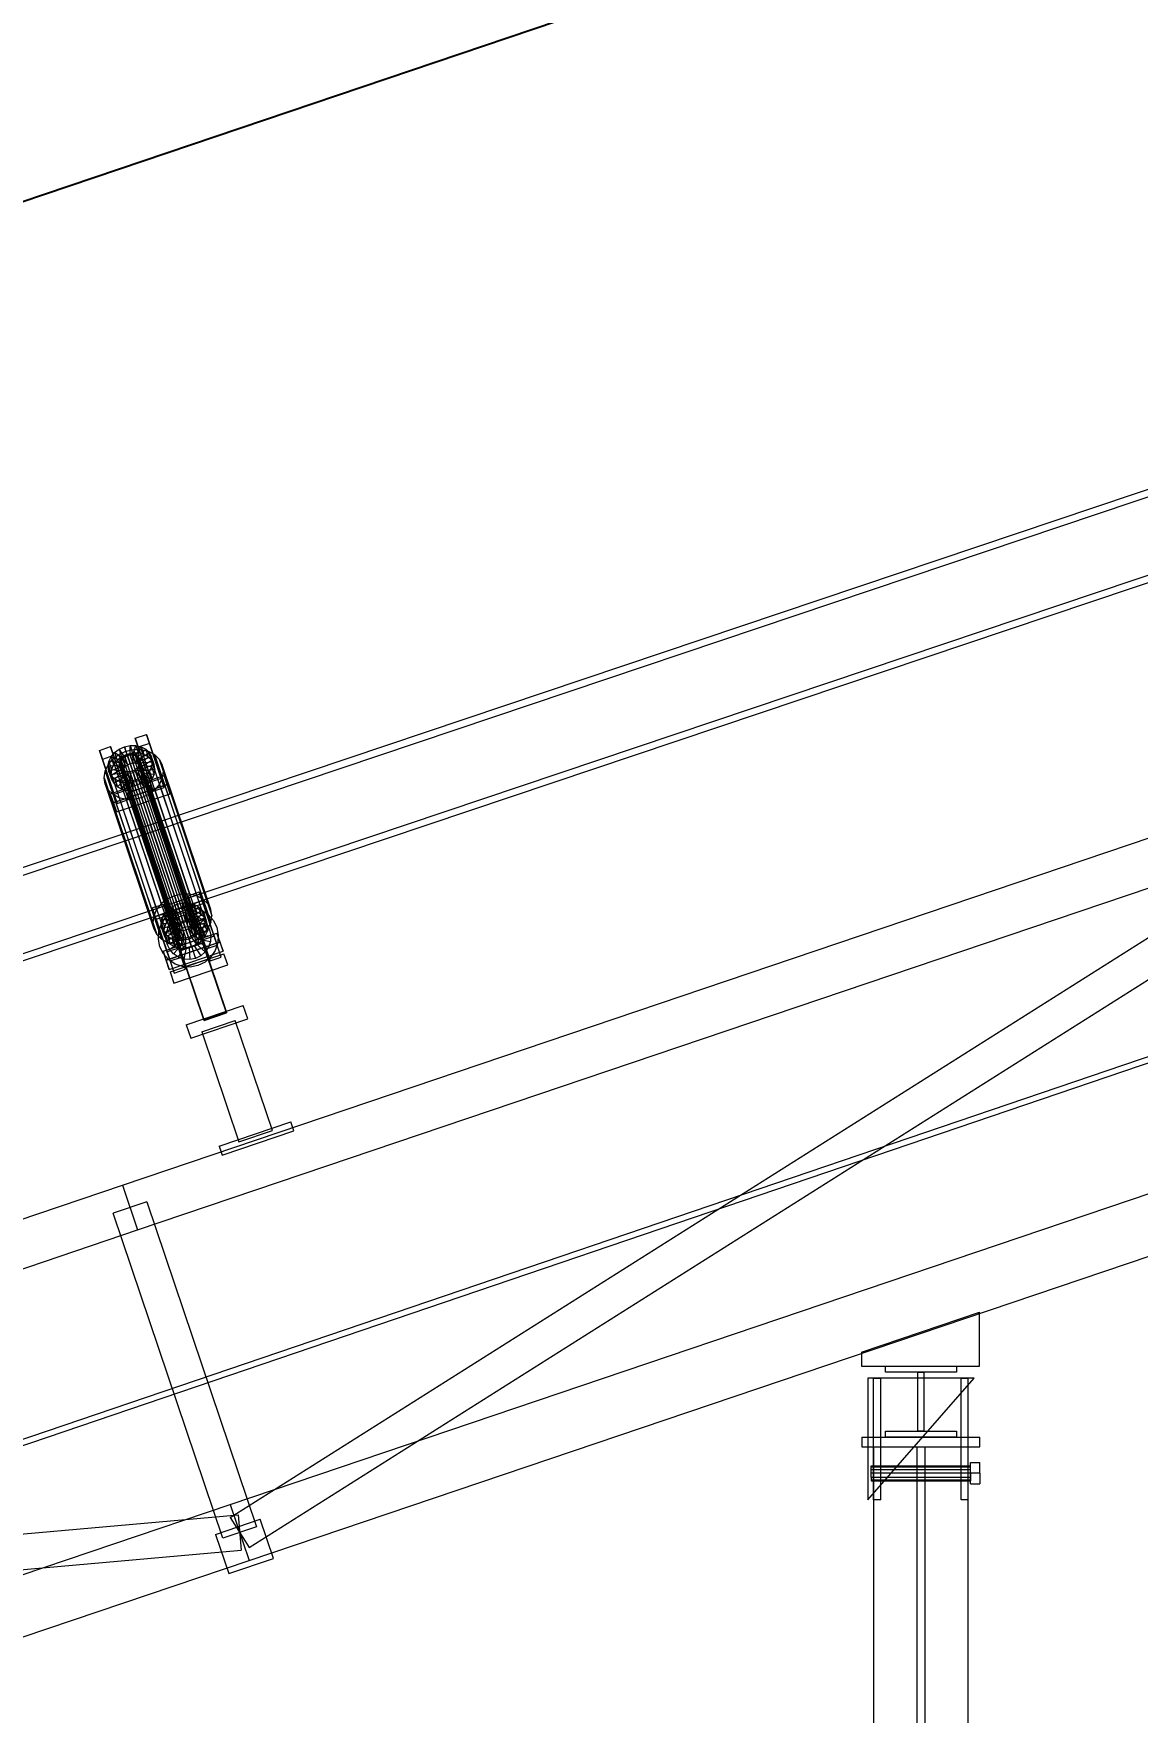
# Model space of a CAD drawing. Header units: millimetres. Extents: x -191664 to 191490, y -197311 to 10263.
# Drawn here: x 4532 to 5466, y 886 to 2306 of the extents above; entities that cross this region are included whole.
import ezdxf

# ---------------------------------------------------------------- set-up
doc = ezdxf.new("R2010")
doc.units = ezdxf.units.MM
doc.layers.add('COTAS_P', color=1, linetype='Continuous', lineweight=0)
doc.layers.add('lateral_C01', color=7, linetype='Continuous', lineweight=0)
doc.dimstyles.new('PLANTA_100', dxfattribs={"dimtxt": 250, "dimasz": 150, "dimexe": 150, "dimexo": 80, "dimgap": 100, "dimtad": 1, "dimtih": 1, "dimtoh": 1, "dimdec": 1, "dimdsep": 46, "dimcen": 0.09, "dimclrd": 1, "dimclre": 1, "dimclrt": 1, "dimadec": 0, "dimazin": 0, "dimtfac": 1, "dimtdec": 4, "dimtofl": 0, "dimtmove": 0, "dimatfit": 3, "dimfxl": 1, "dimtolj": 1, "dimtzin": 0, "dimarcsym": 0})

# ---------------------------------------------------------------- blocks, each defined once
blk = doc.blocks.new('*D6')
at = {"layer": 'COTAS_P', "color": 1, "lineweight": -2, "transparency": 16777216}
for p, q in [((10918.9, 3565.8), (10640.4, 4390)), ((1835.3, 1255.9), (10546.3, 4199.9)), ((1923.7, 525.8), (1645.2, 1350))]:
    blk.add_line(p, q, dxfattribs=at)
at = {"layer": 'COTAS_P', "color": 1, "transparency": 16777216}
for points in [[(10538.3, 4223.6), (10554.3, 4176.2), (10688.4, 4247.9)], [(1827.3, 1279.6), (1843.3, 1232.2), (1693.2, 1207.9)]]:
    blk.add_solid(points, dxfattribs=at)
at = {"layer": 'Defpoints', "color": 0, "transparency": 16777216}
for p in [(10688.4, 4247.9), (10944.5, 3490.1), (1949.4, 450)]:
    blk.add_point(p, dxfattribs=at)

msp = doc.modelspace()

# ---------------------------------------------------------------- linework, layer by layer
at = {"layer": 'lateral_C01', "color": 251, "true_color": 0x586d65}
for p, q in [((2012.49, 264.24), (11002.45, 3319.63)), ((2014.1, 259.5), (11004.06, 3314.9))]:
    msp.add_line(p, q, dxfattribs=at)
at = {"layer": 'lateral_C01', "color": 139, "true_color": 0x345e4e}
for p, q in [((5559.53, 1949.18), (4630.58, 1636.99)), ((4632.5, 1631.3), (5561.44, 1943.49)), ((4652.51, 1571.75), (5581.46, 1883.94)), ((5583.37, 1878.25), (4654.42, 1566.06)), ((4630.58, 1636.99), (3701.64, 1324.81)), ((4652.51, 1571.75), (4630.58, 1636.99)), ((4630.58, 1636.99), (4632.5, 1631.3)), ((3703.55, 1319.12), (4632.5, 1631.3)), ((4632.5, 1631.3), (4654.42, 1566.06)), ((3723.56, 1259.56), (4652.51, 1571.75)), ((4654.42, 1566.06), (3725.48, 1253.87))]:
    msp.add_line(p, q, dxfattribs=at)
at = {"layer": 'lateral_C01', "color": 139, "true_color": 0x354b57}
for p, q in [((4606.77, 1332.28), (5743.6, 1716.49)), ((4617.55, 1710.15), (4627.03, 1713.35)), ((4620.11, 1702.54), (4617.55, 1710.15)), ((4617.55, 1710.15), (4630.17, 1672.91)), ((4629.58, 1705.74), (4620.11, 1702.54)), ((4627.03, 1713.35), (4629.58, 1705.74)), ((4639.65, 1676.12), (4627.03, 1713.35)), ((4629.58, 1705.74), (4642.2, 1668.5)), ((4698.01, 1051.28), (5741.99, 1710.22)), ((4587.24, 1699.91), (4596.71, 1703.11)), ((4589.79, 1692.3), (4587.24, 1699.91)), ((4587.24, 1699.91), (4599.86, 1662.67)), ((4599.27, 1695.5), (4589.79, 1692.3)), ((4602.42, 1655.06), (4589.79, 1692.3)), ((4596.71, 1703.11), (4599.27, 1695.5)), ((4609.33, 1665.87), (4596.71, 1703.11)), ((4599.27, 1695.5), (4611.89, 1658.26)), ((4632.73, 1665.3), (4620.11, 1702.54)), ((4596.49, 1663.26), (4641.96, 1678.63)), ((4619.57, 1294.38), (5756.4, 1678.59)), ((4639.65, 1676.12), (4630.17, 1672.91)), ((4642.2, 1668.5), (4639.65, 1676.12)), ((4641.96, 1678.63), (4644.52, 1671.02)), ((4644.59, 1670.87), (4641.96, 1678.63)), ((4714.03, 1025.91), (5758.01, 1684.86)), ((4599.05, 1655.65), (4596.49, 1663.26)), ((4596.49, 1663.26), (4599.12, 1655.5)), ((4644.52, 1671.02), (4599.05, 1655.65)), ((4644.59, 1670.87), (4599.12, 1655.5)), ((4609.33, 1665.87), (4599.86, 1662.67)), ((4599.86, 1662.67), (4602.42, 1655.06)), ((4601.68, 1647.89), (4647.15, 1663.26)), ((4611.89, 1658.26), (4609.33, 1665.87)), ((4610.99, 1664.06), (4629.94, 1670.46)), ((4611.07, 1663.81), (4610.99, 1664.06)), ((4675.87, 1472.11), (4610.99, 1664.06)), ((4630.02, 1670.22), (4611.07, 1663.81)), ((4675.95, 1471.87), (4611.07, 1663.81)), ((4629.94, 1670.46), (4630.02, 1670.22)), ((4694.81, 1478.51), (4629.94, 1670.46)), ((4630.02, 1670.22), (4694.89, 1478.27)), ((4630.17, 1672.91), (4632.73, 1665.3)), ((4632.73, 1665.3), (4642.2, 1668.5)), ((4644.52, 1671.02), (4647.15, 1663.26)), ((4647.15, 1663.26), (4644.59, 1670.87)), ((4601.68, 1647.89), (4599.05, 1655.65)), ((4599.12, 1655.5), (4601.68, 1647.89)), ((4602.42, 1655.06), (4611.89, 1658.26)), ((4662.32, 1576.95), (4671.79, 1580.15)), ((4664.88, 1569.34), (4662.32, 1576.95)), ((4662.32, 1576.95), (4674.94, 1539.71)), ((4671.79, 1580.15), (4674.35, 1572.54)), ((4684.41, 1542.91), (4671.79, 1580.15)), ((4632, 1566.7), (4641.48, 1569.9)), ((4634.56, 1559.09), (4632, 1566.7)), ((4632, 1566.7), (4644.62, 1529.46)), ((4644.03, 1562.29), (4634.56, 1559.09)), ((4641.48, 1569.9), (4644.03, 1562.29)), ((4654.1, 1532.66), (4641.48, 1569.9)), ((4644.03, 1562.29), (4656.65, 1525.05)), ((4674.35, 1572.54), (4664.88, 1569.34)), ((4677.5, 1532.1), (4664.88, 1569.34)), ((4665.61, 1567.31), (4675.09, 1570.51)), ((4665.61, 1567.31), (4680.98, 1521.84)), ((4674.35, 1572.54), (4686.97, 1535.3)), ((4690.45, 1525.04), (4675.09, 1570.51)), ((4647.18, 1521.85), (4634.56, 1559.09)), ((4635.3, 1557.06), (4644.77, 1560.27)), ((4635.3, 1557.06), (4650.66, 1511.59)), ((4660.14, 1514.79), (4644.77, 1560.27)), ((4641.25, 1530.05), (4686.73, 1545.42)), ((4689.29, 1537.81), (4643.81, 1522.44)), ((4689.36, 1537.66), (4643.88, 1522.3)), ((4655.66, 1531.12), (4674.61, 1537.53)), ((4674.88, 1536.74), (4655.93, 1530.34)), ((4674.61, 1537.53), (4674.88, 1536.74)), ((4694.49, 1478.71), (4674.61, 1537.53)), ((4674.88, 1536.74), (4694.76, 1477.92)), ((4684.41, 1542.91), (4674.94, 1539.71)), ((4674.94, 1539.71), (4677.5, 1532.1)), ((4677.5, 1532.1), (4686.97, 1535.3)), ((4686.97, 1535.3), (4684.41, 1542.91)), ((4686.73, 1545.42), (4689.29, 1537.81)), ((4689.36, 1537.66), (4686.73, 1545.42)), ((4689.29, 1537.81), (4691.92, 1530.05)), ((4691.92, 1530.05), (4689.36, 1537.66)), ((4643.81, 1522.44), (4641.25, 1530.05)), ((4641.25, 1530.05), (4643.88, 1522.3)), ((4646.44, 1514.68), (4643.81, 1522.44)), ((4643.88, 1522.3), (4646.44, 1514.68)), ((4654.1, 1532.66), (4644.62, 1529.46)), ((4644.62, 1529.46), (4647.18, 1521.85)), ((4646.44, 1514.68), (4691.92, 1530.05)), ((4647.18, 1512.53), (4692.66, 1527.89)), ((4647.18, 1521.85), (4656.65, 1525.05)), ((4656.65, 1525.05), (4654.1, 1532.66)), ((4655.93, 1530.34), (4655.66, 1531.12)), ((4675.55, 1472.3), (4655.66, 1531.12)), ((4675.81, 1471.52), (4655.93, 1530.34)), ((4679.39, 1523.41), (4660.45, 1517.01)), ((4679.39, 1523.41), (4694.63, 1478.32)), ((4680.98, 1521.84), (4690.45, 1525.04)), ((4695.86, 1518.42), (4692.66, 1527.89)), ((4647.18, 1512.53), (4650.38, 1503.05)), ((4650.38, 1503.05), (4695.86, 1518.42)), ((4650.66, 1511.59), (4660.14, 1514.79)), ((4675.69, 1471.91), (4660.45, 1517.01)), ((4660.78, 1467.93), (4708.9, 1484.19)), ((4694.49, 1478.71), (4675.55, 1472.3)), ((4694.63, 1478.32), (4675.69, 1471.91)), ((4675.81, 1471.52), (4694.76, 1477.92)), ((4694.81, 1478.51), (4675.87, 1472.11)), ((4675.95, 1471.87), (4694.89, 1478.27)), ((4694.76, 1477.92), (4694.49, 1478.71)), ((4694.89, 1478.27), (4694.81, 1478.51)), ((4712.74, 1472.83), (4708.9, 1484.19)), ((4660.78, 1467.93), (4664.62, 1456.56)), ((4664.62, 1456.56), (4712.74, 1472.83)), ((4673.83, 1461.79), (4702.25, 1471.39)), ((4675.55, 1472.3), (4675.81, 1471.52)), ((4675.87, 1472.11), (4675.95, 1471.87)), ((4733.7, 1378.34), (4702.25, 1471.39)), ((4673.83, 1461.79), (4705.28, 1368.74)), ((4698.01, 1062.28), (5834.85, 1446.49)), ((4714.02, 1014.91), (5850.85, 1399.12)), ((4688.53, 1365.19), (4749.16, 1385.68)), ((4691.09, 1357.61), (4751.72, 1378.1)), ((4705.28, 1368.74), (4733.7, 1378.34)), ((4751.72, 1378.1), (4749.16, 1385.68)), ((4688.53, 1365.19), (4691.09, 1357.61)), ((3469.93, 948.07), (4606.77, 1332.28)), ((4606.77, 1332.28), (4619.57, 1294.38)), ((4627.38, 1318.13), (4598.96, 1308.53)), ((4691.81, 1033.79), (4598.96, 1308.53)), ((4627.38, 1318.13), (4720.23, 1043.4)), ((3482.74, 910.17), (4619.57, 1294.38)), ((5252.44, 1174.07), (5252.44, 1179.07)), ((5252.44, 1179.07), (5312.44, 1179.07)), ((5312.44, 1179.07), (5312.44, 1174.07)), ((5312.44, 1174.07), (5252.44, 1174.07)), ((5279.94, 1124.07), (5279.94, 1174.07)), ((5279.94, 1174.07), (5284.94, 1174.07)), ((5284.94, 1174.07), (5284.94, 1124.07)), ((5252.44, 1119.07), (5252.44, 1124.07)), ((5252.44, 1124.07), (5312.44, 1124.07)), ((5284.94, 1124.07), (5279.94, 1124.07)), ((5312.44, 1124.07), (5312.44, 1119.07)), ((5242.44, 1111.07), (5322.44, 1111.07)), ((5242.44, 1111.07), (5242.44, 25)), ((5312.44, 1119.07), (5252.44, 1119.07)), ((5278.94, 1111.07), (5285.94, 1111.07)), ((5278.94, 1111.07), (5278.94, 25)), ((5285.94, 25), (5285.94, 1111.07)), ((5322.44, 25), (5322.44, 1111.07)), ((3475.01, 944.06), (4704.69, 1053.54)), ((3561.18, 678.07), (4698.01, 1062.28)), ((4698.01, 1062.28), (4714.02, 1014.91)), ((4698.01, 1051.28), (4714.03, 1025.91)), ((4704.69, 1053.54), (4707.35, 1023.66)), ((4685.47, 1036.93), (4723.37, 1049.74)), ((4685.47, 1036.93), (4696.68, 1003.77)), ((4720.23, 1043.4), (4691.81, 1033.79)), ((4734.57, 1016.58), (4723.37, 1049.74)), ((3477.67, 914.18), (4707.35, 1023.66)), ((3577.19, 630.7), (4714.02, 1014.91)), ((4696.68, 1003.77), (4734.57, 1016.58))]:
    msp.add_line(p, q, dxfattribs=at)
at = {"layer": 'lateral_C01', "color": 155, "true_color": 0x617580}
for p, q in [((4608.37, 1702.98), (4613.19, 1704.06)), ((4613.28, 1695.73), (4613.19, 1704.06)), ((4613.19, 1704.06), (4618.03, 1704.05)), ((4613.19, 1704.06), (4615.39, 1697.53)), ((4615.58, 1695.73), (4618.03, 1704.05)), ((4618.03, 1704.05), (4622.56, 1702.97)), ((4618.03, 1704.05), (4620.23, 1697.53)), ((4594.68, 1686.18), (4595.28, 1690.35)), ((4595.28, 1690.35), (4597.1, 1694.36)), ((4604.79, 1689.24), (4595.28, 1690.35)), ((4595.28, 1690.35), (4597.47, 1683.82)), ((4597.1, 1694.36), (4600.04, 1697.97)), ((4605.66, 1691.14), (4597.1, 1694.36)), ((4597.1, 1694.36), (4599.29, 1687.84)), ((4602.23, 1691.44), (4599.29, 1687.84)), ((4600.04, 1697.97), (4603.88, 1700.91)), ((4607.05, 1692.85), (4600.04, 1697.97)), ((4600.04, 1697.97), (4602.23, 1691.44)), ((4606.07, 1694.38), (4602.23, 1691.44)), ((4602.23, 1691.44), (4609.24, 1686.33)), ((4603.88, 1700.91), (4608.37, 1702.98)), ((4608.87, 1694.24), (4603.88, 1700.91)), ((4603.88, 1700.91), (4606.07, 1694.38)), ((4605.66, 1691.14), (4604.79, 1689.24)), ((4607.05, 1692.85), (4605.66, 1691.14)), ((4607.85, 1684.62), (4605.66, 1691.14)), ((4610.56, 1696.46), (4606.07, 1694.38)), ((4606.07, 1694.38), (4611.06, 1687.72)), ((4608.87, 1694.24), (4607.05, 1692.85)), ((4609.24, 1686.33), (4607.05, 1692.85)), ((4610.99, 1695.23), (4608.37, 1702.98)), ((4608.37, 1702.98), (4610.56, 1696.46)), ((4610.99, 1695.23), (4608.87, 1694.24)), ((4611.06, 1687.72), (4608.87, 1694.24)), ((4615.39, 1697.53), (4610.56, 1696.46)), ((4610.56, 1696.46), (4613.19, 1688.7)), ((4613.28, 1695.73), (4610.99, 1695.23)), ((4613.19, 1688.7), (4610.99, 1695.23)), ((4615.58, 1695.73), (4613.28, 1695.73)), ((4615.47, 1689.21), (4613.28, 1695.73)), ((4620.23, 1697.53), (4615.39, 1697.53)), ((4615.39, 1697.53), (4615.47, 1689.21)), ((4617.72, 1695.22), (4615.58, 1695.73)), ((4617.77, 1689.21), (4615.58, 1695.73)), ((4617.72, 1695.22), (4622.56, 1702.97)), ((4619.56, 1694.23), (4617.72, 1695.22)), ((4619.91, 1688.69), (4617.72, 1695.22)), ((4620.23, 1697.53), (4617.77, 1689.21)), ((4619.56, 1694.23), (4626.45, 1700.88)), ((4620.98, 1692.83), (4619.56, 1694.23)), ((4621.75, 1687.71), (4619.56, 1694.23)), ((4624.75, 1696.44), (4619.91, 1688.69)), ((4624.75, 1696.44), (4620.23, 1697.53)), ((4620.98, 1692.83), (4629.45, 1697.93)), ((4621.89, 1691.12), (4620.98, 1692.83)), ((4623.18, 1686.31), (4620.98, 1692.83)), ((4628.64, 1694.36), (4621.75, 1687.71)), ((4631.36, 1694.33), (4621.89, 1691.12)), ((4621.89, 1691.12), (4624.08, 1684.6)), ((4622.21, 1689.22), (4621.89, 1691.12)), ((4622.21, 1689.22), (4632.04, 1690.3)), ((4622.56, 1702.97), (4626.45, 1700.88)), ((4622.56, 1702.97), (4624.75, 1696.44)), ((4631.65, 1691.41), (4623.18, 1686.31)), ((4628.64, 1694.36), (4624.75, 1696.44)), ((4626.45, 1700.88), (4629.45, 1697.93)), ((4626.45, 1700.88), (4628.64, 1694.36)), ((4631.65, 1691.41), (4628.64, 1694.36)), ((4629.45, 1697.93), (4631.36, 1694.33)), ((4629.45, 1697.93), (4631.65, 1691.41)), ((4633.55, 1687.8), (4631.36, 1694.33)), ((4631.36, 1694.33), (4632.04, 1690.3)), ((4632.04, 1690.3), (4631.45, 1686.14)), ((4633.55, 1687.8), (4631.65, 1691.41)), ((4632.04, 1690.3), (4634.23, 1683.78)), ((4604.51, 1687.27), (4594.68, 1686.18)), ((4594.68, 1686.18), (4596.87, 1679.66)), ((4595.36, 1682.16), (4594.68, 1686.18)), ((4604.84, 1685.36), (4595.36, 1682.16)), ((4595.36, 1682.16), (4597.55, 1675.64)), ((4597.27, 1678.55), (4595.36, 1682.16)), ((4597.47, 1683.82), (4596.87, 1679.66)), ((4596.87, 1679.66), (4606.71, 1680.74)), ((4596.87, 1679.66), (4597.55, 1675.64)), ((4605.74, 1683.65), (4597.27, 1678.55)), ((4597.27, 1678.55), (4599.46, 1672.03)), ((4600.27, 1675.6), (4597.27, 1678.55)), ((4599.29, 1687.84), (4597.47, 1683.82)), ((4597.47, 1683.82), (4606.99, 1682.71)), ((4597.55, 1675.64), (4607.03, 1678.84)), ((4597.55, 1675.64), (4599.46, 1672.03)), ((4599.29, 1687.84), (4607.85, 1684.62)), ((4599.46, 1672.03), (4607.93, 1677.13)), ((4607.16, 1682.26), (4600.27, 1675.6)), ((4600.27, 1675.6), (4602.46, 1669.08)), ((4604.17, 1673.52), (4600.27, 1675.6)), ((4602.46, 1669.08), (4609.35, 1675.73)), ((4609.01, 1681.27), (4604.17, 1673.52)), ((4604.79, 1689.24), (4604.51, 1687.27)), ((4606.71, 1680.74), (4604.51, 1687.27)), ((4604.51, 1687.27), (4604.84, 1685.36)), ((4606.99, 1682.71), (4604.79, 1689.24)), ((4607.03, 1678.84), (4604.84, 1685.36)), ((4604.84, 1685.36), (4605.74, 1683.65)), ((4607.93, 1677.13), (4605.74, 1683.65)), ((4605.74, 1683.65), (4607.16, 1682.26)), ((4606.71, 1680.74), (4606.99, 1682.71)), ((4607.03, 1678.84), (4606.71, 1680.74)), ((4606.99, 1682.71), (4607.85, 1684.62)), ((4607.93, 1677.13), (4607.03, 1678.84)), ((4609.35, 1675.73), (4607.16, 1682.26)), ((4607.16, 1682.26), (4609.01, 1681.27)), ((4607.85, 1684.62), (4609.24, 1686.33)), ((4609.35, 1675.73), (4607.93, 1677.13)), ((4611.15, 1680.76), (4608.69, 1672.44)), ((4611.2, 1674.74), (4609.01, 1681.27)), ((4609.01, 1681.27), (4611.15, 1680.76)), ((4609.24, 1686.33), (4611.06, 1687.72)), ((4611.2, 1674.74), (4609.35, 1675.73)), ((4611.06, 1687.72), (4613.19, 1688.7)), ((4613.34, 1674.23), (4611.15, 1680.76)), ((4611.15, 1680.76), (4613.44, 1680.75)), ((4613.19, 1688.7), (4615.47, 1689.21)), ((4613.44, 1680.75), (4615.73, 1681.26)), ((4613.44, 1680.75), (4613.53, 1672.43)), ((4615.63, 1674.23), (4613.44, 1680.75)), ((4615.47, 1689.21), (4617.77, 1689.21)), ((4615.73, 1681.26), (4617.85, 1682.24)), ((4615.73, 1681.26), (4618.36, 1673.5)), ((4617.92, 1674.74), (4615.73, 1681.26)), ((4617.77, 1689.21), (4619.91, 1688.69)), ((4617.85, 1682.24), (4619.67, 1683.64)), ((4617.85, 1682.24), (4622.85, 1675.58)), ((4620.05, 1675.72), (4617.85, 1682.24)), ((4620.05, 1675.72), (4617.92, 1674.74)), ((4622.85, 1675.58), (4618.36, 1673.5)), ((4619.67, 1683.64), (4621.06, 1685.34)), ((4619.67, 1683.64), (4626.69, 1678.52)), ((4621.87, 1677.11), (4619.67, 1683.64)), ((4619.91, 1688.69), (4621.75, 1687.71)), ((4621.87, 1677.11), (4620.05, 1675.72)), ((4625.04, 1669.06), (4620.05, 1675.72)), ((4621.06, 1685.34), (4621.93, 1687.25)), ((4621.06, 1685.34), (4629.62, 1682.12)), ((4623.26, 1678.82), (4621.06, 1685.34)), ((4621.75, 1687.71), (4623.18, 1686.31)), ((4623.26, 1678.82), (4621.87, 1677.11)), ((4628.88, 1672), (4621.87, 1677.11)), ((4621.93, 1687.25), (4622.21, 1689.22)), ((4621.93, 1687.25), (4631.45, 1686.14)), ((4624.12, 1680.72), (4621.93, 1687.25)), ((4624.4, 1682.7), (4622.21, 1689.22)), ((4626.69, 1678.52), (4622.85, 1675.58)), ((4622.85, 1675.58), (4625.04, 1669.06)), ((4623.18, 1686.31), (4624.08, 1684.6)), ((4624.12, 1680.72), (4623.26, 1678.82)), ((4631.81, 1675.6), (4623.26, 1678.82)), ((4624.08, 1684.6), (4633.55, 1687.8)), ((4624.08, 1684.6), (4624.4, 1682.7)), ((4624.4, 1682.7), (4624.12, 1680.72)), ((4633.64, 1679.62), (4624.12, 1680.72)), ((4634.23, 1683.78), (4624.4, 1682.7)), ((4629.62, 1682.12), (4626.69, 1678.52)), ((4626.69, 1678.52), (4628.88, 1672)), ((4628.88, 1672), (4631.81, 1675.6)), ((4631.45, 1686.14), (4629.62, 1682.12)), ((4629.62, 1682.12), (4631.81, 1675.6)), ((4631.45, 1686.14), (4633.64, 1679.62)), ((4631.81, 1675.6), (4633.64, 1679.62)), ((4634.23, 1683.78), (4633.55, 1687.8)), ((4633.64, 1679.62), (4634.23, 1683.78)), ((4599.46, 1672.03), (4602.46, 1669.08)), ((4602.46, 1669.08), (4606.36, 1666.99)), ((4604.17, 1673.52), (4606.36, 1666.99)), ((4608.69, 1672.44), (4604.17, 1673.52)), ((4606.36, 1666.99), (4611.2, 1674.74)), ((4606.36, 1666.99), (4610.88, 1665.91)), ((4608.69, 1672.44), (4610.88, 1665.91)), ((4613.53, 1672.43), (4608.69, 1672.44)), ((4610.88, 1665.91), (4613.34, 1674.23)), ((4610.88, 1665.91), (4615.72, 1665.91)), ((4613.34, 1674.23), (4611.2, 1674.74)), ((4615.63, 1674.23), (4613.34, 1674.23)), ((4618.36, 1673.5), (4613.53, 1672.43)), ((4613.53, 1672.43), (4615.72, 1665.91)), ((4617.92, 1674.74), (4615.63, 1674.23)), ((4615.72, 1665.91), (4615.63, 1674.23)), ((4615.72, 1665.91), (4620.55, 1666.98)), ((4620.55, 1666.98), (4617.92, 1674.74)), ((4618.36, 1673.5), (4620.55, 1666.98)), ((4620.55, 1666.98), (4625.04, 1669.06)), ((4625.04, 1669.06), (4628.88, 1672)), ((4641.87, 1561.16), (4644.8, 1564.76)), ((4644.8, 1564.76), (4648.64, 1567.7)), ((4651.81, 1559.64), (4644.8, 1564.76)), ((4644.8, 1564.76), (4646.99, 1558.24)), ((4648.64, 1567.7), (4653.13, 1569.78)), ((4653.63, 1561.04), (4648.64, 1567.7)), ((4648.64, 1567.7), (4650.84, 1561.18)), ((4655.32, 1563.25), (4650.84, 1561.18)), ((4653.13, 1569.78), (4657.96, 1570.85)), ((4655.76, 1562.02), (4653.13, 1569.78)), ((4653.13, 1569.78), (4655.32, 1563.25)), ((4655.76, 1562.02), (4653.63, 1561.04)), ((4660.15, 1564.33), (4655.32, 1563.25)), ((4655.32, 1563.25), (4657.95, 1555.5)), ((4658.05, 1562.53), (4655.76, 1562.02)), ((4657.95, 1555.5), (4655.76, 1562.02)), ((4658.05, 1562.53), (4657.96, 1570.85)), ((4657.96, 1570.85), (4662.8, 1570.85)), ((4657.96, 1570.85), (4660.15, 1564.33)), ((4660.34, 1562.53), (4658.05, 1562.53)), ((4660.24, 1556), (4658.05, 1562.53)), ((4664.99, 1564.32), (4660.15, 1564.33)), ((4660.15, 1564.33), (4660.24, 1556)), ((4660.34, 1562.53), (4662.8, 1570.85)), ((4662.48, 1562.01), (4660.34, 1562.53)), ((4662.53, 1556), (4660.34, 1562.53)), ((4662.48, 1562.01), (4667.32, 1569.76)), ((4664.33, 1561.02), (4662.48, 1562.01)), ((4664.68, 1555.49), (4662.48, 1562.01)), ((4664.99, 1564.32), (4662.53, 1556)), ((4662.8, 1570.85), (4667.32, 1569.76)), ((4662.8, 1570.85), (4664.99, 1564.32)), ((4664.33, 1561.02), (4671.22, 1567.68)), ((4669.51, 1563.24), (4664.68, 1555.49)), ((4669.51, 1563.24), (4664.99, 1564.32)), ((4665.75, 1559.63), (4674.22, 1564.73)), ((4667.32, 1569.76), (4671.22, 1567.68)), ((4667.32, 1569.76), (4669.51, 1563.24)), ((4673.41, 1561.15), (4669.51, 1563.24)), ((4671.22, 1567.68), (4674.22, 1564.73)), ((4671.22, 1567.68), (4673.41, 1561.15)), ((4674.22, 1564.73), (4676.13, 1561.12)), ((4674.22, 1564.73), (4676.41, 1558.2)), ((4639.45, 1552.98), (4640.04, 1557.14)), ((4649.28, 1554.06), (4639.45, 1552.98)), ((4639.45, 1552.98), (4641.64, 1546.45)), ((4640.13, 1548.95), (4639.45, 1552.98)), ((4640.04, 1557.14), (4641.87, 1561.16)), ((4649.56, 1556.03), (4640.04, 1557.14)), ((4640.04, 1557.14), (4642.23, 1550.62)), ((4649.6, 1552.16), (4640.13, 1548.95)), ((4640.13, 1548.95), (4642.32, 1542.43)), ((4642.03, 1545.35), (4640.13, 1548.95)), ((4642.23, 1550.62), (4641.64, 1546.45)), ((4641.64, 1546.45), (4651.47, 1547.54)), ((4650.42, 1557.94), (4641.87, 1561.16)), ((4641.87, 1561.16), (4644.06, 1554.64)), ((4650.5, 1550.45), (4642.03, 1545.35)), ((4644.06, 1554.64), (4642.23, 1550.62)), ((4642.23, 1550.62), (4651.75, 1549.51)), ((4643.92, 1545.73), (4645.53, 1550.42)), ((4646.99, 1558.24), (4644.06, 1554.64)), ((4644.06, 1554.64), (4652.62, 1551.41)), ((4651.93, 1549.05), (4645.04, 1542.4)), ((4645.53, 1550.42), (4648.29, 1554.55)), ((4654.49, 1545.99), (4645.53, 1550.42)), ((4650.84, 1561.18), (4646.99, 1558.24)), ((4646.99, 1558.24), (4654.01, 1553.12)), ((4648.29, 1554.55), (4652.02, 1557.81)), ((4655.8, 1547.94), (4648.29, 1554.55)), ((4653.77, 1548.06), (4648.93, 1540.31)), ((4649.56, 1556.03), (4649.28, 1554.06)), ((4651.47, 1547.54), (4649.28, 1554.06)), ((4649.28, 1554.06), (4649.6, 1552.16)), ((4650.42, 1557.94), (4649.56, 1556.03)), ((4651.75, 1549.51), (4649.56, 1556.03)), ((4651.79, 1545.63), (4649.6, 1552.16)), ((4649.6, 1552.16), (4650.5, 1550.45)), ((4651.81, 1559.64), (4650.42, 1557.94)), ((4652.62, 1551.41), (4650.42, 1557.94)), ((4652.7, 1543.92), (4650.5, 1550.45)), ((4650.5, 1550.45), (4651.93, 1549.05)), ((4650.84, 1561.18), (4655.83, 1554.51)), ((4651.47, 1547.54), (4651.75, 1549.51)), ((4651.79, 1545.63), (4651.47, 1547.54)), ((4651.75, 1549.51), (4652.62, 1551.41)), ((4653.63, 1561.04), (4651.81, 1559.64)), ((4654.01, 1553.12), (4651.81, 1559.64)), ((4654.12, 1542.53), (4651.93, 1549.05)), ((4651.93, 1549.05), (4653.77, 1548.06)), ((4652.02, 1557.81), (4656.47, 1560)), ((4657.56, 1549.49), (4652.02, 1557.81)), ((4652.62, 1551.41), (4654.01, 1553.12)), ((4655.91, 1547.55), (4653.45, 1539.23)), ((4655.83, 1554.51), (4653.63, 1561.04)), ((4655.96, 1541.54), (4653.77, 1548.06)), ((4653.77, 1548.06), (4655.91, 1547.55)), ((4654.01, 1553.12), (4655.83, 1554.51)), ((4655.83, 1554.51), (4657.95, 1555.5)), ((4658.11, 1541.03), (4655.91, 1547.55)), ((4655.91, 1547.55), (4658.21, 1547.55)), ((4656.47, 1560), (4661.34, 1560.96)), ((4659.67, 1550.52), (4656.47, 1560)), ((4657.95, 1555.5), (4660.24, 1556)), ((4658.21, 1547.55), (4660.49, 1548.06)), ((4658.21, 1547.55), (4658.29, 1539.23)), ((4660.4, 1541.02), (4658.21, 1547.55)), ((4660.24, 1556), (4662.53, 1556)), ((4660.49, 1548.06), (4662.62, 1549.04)), ((4660.49, 1548.06), (4663.12, 1540.3)), ((4662.69, 1541.53), (4660.49, 1548.06)), ((4661.98, 1550.98), (4661.34, 1560.96)), ((4661.34, 1560.96), (4666.29, 1560.63)), ((4662.53, 1556), (4664.68, 1555.49)), ((4662.62, 1549.04), (4664.44, 1550.43)), ((4662.62, 1549.04), (4667.61, 1542.37)), ((4664.81, 1542.52), (4662.62, 1549.04)), ((4664.32, 1550.82), (4666.29, 1560.63)), ((4665.75, 1559.63), (4664.33, 1561.02)), ((4666.52, 1554.5), (4664.33, 1561.02)), ((4664.44, 1550.43), (4665.83, 1552.14)), ((4664.44, 1550.43), (4671.45, 1545.31)), ((4666.63, 1543.91), (4664.44, 1550.43)), ((4664.68, 1555.49), (4666.52, 1554.5)), ((4666.65, 1557.92), (4665.75, 1559.63)), ((4667.94, 1553.1), (4665.75, 1559.63)), ((4665.83, 1552.14), (4666.69, 1554.04)), ((4665.83, 1552.14), (4674.39, 1548.92)), ((4668.02, 1545.61), (4665.83, 1552.14)), ((4666.29, 1560.63), (4670.98, 1559.03)), ((4673.41, 1561.15), (4666.52, 1554.5)), ((4666.52, 1554.5), (4667.94, 1553.1)), ((4666.55, 1550.07), (4670.98, 1559.03)), ((4676.13, 1561.12), (4666.65, 1557.92)), ((4666.65, 1557.92), (4668.85, 1551.4)), ((4666.98, 1556.01), (4666.65, 1557.92)), ((4666.69, 1554.04), (4666.98, 1556.01)), ((4666.69, 1554.04), (4676.21, 1552.94)), ((4668.89, 1547.52), (4666.69, 1554.04)), ((4666.98, 1556.01), (4676.81, 1557.1)), ((4669.17, 1549.49), (4666.98, 1556.01)), ((4676.41, 1558.2), (4667.94, 1553.1)), ((4667.94, 1553.1), (4668.85, 1551.4)), ((4668.89, 1547.52), (4668.02, 1545.61)), ((4668.5, 1548.76), (4675.1, 1556.27)), ((4668.85, 1551.4), (4678.32, 1554.6)), ((4668.85, 1551.4), (4669.17, 1549.49)), ((4669.17, 1549.49), (4668.89, 1547.52)), ((4678.41, 1546.41), (4668.89, 1547.52)), ((4679, 1550.57), (4669.17, 1549.49)), ((4670.04, 1546.99), (4678.37, 1552.53)), ((4670.98, 1559.03), (4675.1, 1556.27)), ((4680.55, 1548.08), (4671.08, 1544.88)), ((4674.39, 1548.92), (4671.45, 1545.31)), ((4676.41, 1558.2), (4673.41, 1561.15)), ((4676.21, 1552.94), (4674.39, 1548.92)), ((4674.39, 1548.92), (4676.58, 1542.39)), ((4675.1, 1556.27), (4678.37, 1552.53)), ((4678.32, 1554.6), (4676.13, 1561.12)), ((4676.13, 1561.12), (4676.81, 1557.1)), ((4676.81, 1557.1), (4676.21, 1552.94)), ((4676.21, 1552.94), (4678.41, 1546.41)), ((4678.32, 1554.6), (4676.41, 1558.2)), ((4676.81, 1557.1), (4679, 1550.57)), ((4679, 1550.57), (4678.32, 1554.6)), ((4678.37, 1552.53), (4680.55, 1548.08)), ((4678.41, 1546.41), (4679, 1550.57)), ((4680.55, 1548.08), (4681.52, 1543.22)), ((4641.64, 1546.45), (4642.32, 1542.43)), ((4642.03, 1545.35), (4644.23, 1538.82)), ((4645.04, 1542.4), (4642.03, 1545.35)), ((4642.32, 1542.43), (4651.79, 1545.63)), ((4642.32, 1542.43), (4644.23, 1538.82)), ((4643.59, 1540.78), (4643.92, 1545.73)), ((4653.57, 1541.42), (4643.59, 1540.78)), ((4644.56, 1535.92), (4643.59, 1540.78)), ((4653.73, 1543.77), (4643.92, 1545.73)), ((4644.23, 1538.82), (4652.7, 1543.92)), ((4644.23, 1538.82), (4647.23, 1535.88)), ((4654.03, 1539.12), (4644.56, 1535.92)), ((4646.74, 1531.46), (4644.56, 1535.92)), ((4645.04, 1542.4), (4647.23, 1535.88)), ((4648.93, 1540.31), (4645.04, 1542.4)), ((4655.06, 1537.01), (4646.74, 1531.46)), ((4647.23, 1535.88), (4654.12, 1542.53)), ((4647.23, 1535.88), (4651.12, 1533.79)), ((4648.93, 1540.31), (4651.12, 1533.79)), ((4653.45, 1539.23), (4648.93, 1540.31)), ((4656.61, 1535.24), (4650.01, 1527.73)), ((4651.12, 1533.79), (4655.96, 1541.54)), ((4651.12, 1533.79), (4655.65, 1532.71)), ((4652.7, 1543.92), (4651.79, 1545.63)), ((4654.12, 1542.53), (4652.7, 1543.92)), ((4653.45, 1539.23), (4655.65, 1532.71)), ((4658.29, 1539.23), (4653.45, 1539.23)), ((4655.96, 1541.54), (4654.12, 1542.53)), ((4658.56, 1533.93), (4654.13, 1524.97)), ((4655.65, 1532.71), (4658.11, 1541.03)), ((4658.11, 1541.03), (4655.96, 1541.54)), ((4660.4, 1541.02), (4658.11, 1541.03)), ((4663.12, 1540.3), (4658.29, 1539.23)), ((4658.29, 1539.23), (4660.49, 1532.7)), ((4662.69, 1541.53), (4660.4, 1541.02)), ((4660.49, 1532.7), (4660.4, 1541.02)), ((4660.49, 1532.7), (4665.32, 1533.77)), ((4664.81, 1542.52), (4662.69, 1541.53)), ((4665.32, 1533.77), (4662.69, 1541.53)), ((4667.61, 1542.37), (4663.12, 1540.3)), ((4663.12, 1540.3), (4665.32, 1533.77)), ((4666.63, 1543.91), (4664.81, 1542.52)), ((4669.8, 1535.85), (4664.81, 1542.52)), ((4665.32, 1533.77), (4669.8, 1535.85)), ((4665.44, 1533.47), (4668.64, 1524)), ((4668.02, 1545.61), (4666.63, 1543.91)), ((4673.65, 1538.79), (4666.63, 1543.91)), ((4667.54, 1534.51), (4673.09, 1526.19)), ((4671.45, 1545.31), (4667.61, 1542.37)), ((4667.61, 1542.37), (4669.8, 1535.85)), ((4676.58, 1542.39), (4668.02, 1545.61)), ((4669.31, 1536.06), (4676.82, 1529.45)), ((4669.8, 1535.85), (4673.65, 1538.79)), ((4670.62, 1538.01), (4679.58, 1533.57)), ((4671.38, 1540.23), (4681.18, 1538.27)), ((4671.45, 1545.31), (4673.65, 1538.79)), ((4671.54, 1542.58), (4681.52, 1543.22)), ((4673.65, 1538.79), (4676.58, 1542.39)), ((4676.58, 1542.39), (4678.41, 1546.41)), ((4679.58, 1533.57), (4676.82, 1529.45)), ((4681.18, 1538.27), (4679.58, 1533.57)), ((4681.52, 1543.22), (4681.18, 1538.27)), ((4650.01, 1527.73), (4646.74, 1531.46)), ((4654.13, 1524.97), (4650.01, 1527.73)), ((4658.82, 1523.37), (4654.13, 1524.97)), ((4655.65, 1532.71), (4660.49, 1532.7)), ((4660.79, 1533.17), (4658.82, 1523.37)), ((4663.77, 1523.04), (4658.82, 1523.37)), ((4663.13, 1533.02), (4663.77, 1523.04)), ((4668.64, 1524), (4663.77, 1523.04)), ((4673.09, 1526.19), (4668.64, 1524)), ((4676.82, 1529.45), (4673.09, 1526.19))]:
    msp.add_line(p, q, dxfattribs=at)
at = {"layer": 'lateral_C01', "color": 252, "true_color": 0x83939a}
for p, q in [((4594.55, 1687.73), (4598.47, 1692.54)), ((4598.47, 1692.54), (4603.61, 1696.47)), ((4598.47, 1692.54), (4639.58, 1570.21)), ((4603.61, 1696.47), (4609.61, 1699.25)), ((4603.61, 1696.47), (4644.72, 1574.14)), ((4609.61, 1699.25), (4616.06, 1700.68)), ((4609.61, 1699.25), (4650.72, 1576.92)), ((4616.06, 1700.68), (4622.53, 1700.68)), ((4616.06, 1700.68), (4657.17, 1578.35)), ((4622.53, 1700.68), (4628.58, 1699.23)), ((4622.53, 1700.68), (4663.64, 1578.34)), ((4628.58, 1699.23), (4633.78, 1696.44)), ((4628.58, 1699.23), (4669.69, 1576.9)), ((4633.78, 1696.44), (4637.8, 1692.5)), ((4633.78, 1696.44), (4674.9, 1574.11)), ((4637.8, 1692.5), (4640.35, 1687.68)), ((4637.8, 1692.5), (4678.91, 1570.17)), ((4591.31, 1676.79), (4592.11, 1682.35)), ((4592.22, 1671.41), (4591.31, 1676.79)), ((4591.31, 1676.79), (4632.42, 1554.46)), ((4592.11, 1682.35), (4594.55, 1687.73)), ((4592.11, 1682.35), (4633.22, 1560.02)), ((4594.55, 1687.73), (4635.66, 1565.4)), ((4640.46, 1676.73), (4638.02, 1671.36)), ((4640.35, 1687.68), (4641.26, 1682.3)), ((4681.46, 1565.35), (4640.35, 1687.68)), ((4641.26, 1682.3), (4640.46, 1676.73)), ((4640.46, 1676.73), (4681.57, 1554.4)), ((4641.26, 1682.3), (4682.37, 1559.97)), ((4594.77, 1666.59), (4592.22, 1671.41)), ((4592.22, 1671.41), (4633.33, 1549.08)), ((4598.78, 1662.65), (4594.77, 1666.59)), ((4594.77, 1666.59), (4635.88, 1544.26)), ((4603.99, 1659.86), (4598.78, 1662.65)), ((4598.78, 1662.65), (4639.9, 1540.32)), ((4628.96, 1662.61), (4622.96, 1659.84)), ((4634.1, 1666.54), (4628.96, 1662.61)), ((4628.96, 1662.61), (4670.07, 1540.28)), ((4638.02, 1671.36), (4634.1, 1666.54)), ((4634.1, 1666.54), (4675.21, 1544.21)), ((4638.02, 1671.36), (4679.13, 1549.03)), ((4610.04, 1658.41), (4603.99, 1659.86)), ((4603.99, 1659.86), (4645.1, 1537.53)), ((4616.51, 1658.41), (4610.04, 1658.41)), ((4610.04, 1658.41), (4651.15, 1536.08)), ((4622.96, 1659.84), (4616.51, 1658.41)), ((4616.51, 1658.41), (4657.62, 1536.07)), ((4622.96, 1659.84), (4664.07, 1537.51)), ((4650.72, 1576.92), (4644.72, 1574.14)), ((4657.17, 1578.35), (4650.72, 1576.92)), ((4663.64, 1578.34), (4657.17, 1578.35)), ((4669.69, 1576.9), (4663.64, 1578.34)), ((4674.9, 1574.11), (4669.69, 1576.9)), ((4635.66, 1565.4), (4633.22, 1560.02)), ((4639.58, 1570.21), (4635.66, 1565.4)), ((4644.72, 1574.14), (4639.58, 1570.21)), ((4643.48, 1558.77), (4648.47, 1563.14)), ((4648.47, 1563.14), (4654.42, 1566.06)), ((4654.42, 1566.06), (4660.93, 1567.35)), ((4660.93, 1567.35), (4667.54, 1566.9)), ((4667.54, 1566.9), (4673.82, 1564.76)), ((4673.82, 1564.76), (4679.33, 1561.07)), ((4678.91, 1570.17), (4674.9, 1574.11)), ((4681.46, 1565.35), (4678.91, 1570.17)), ((4682.37, 1559.97), (4681.46, 1565.35)), ((4633.22, 1560.02), (4632.42, 1554.46)), ((4632.42, 1554.46), (4633.33, 1549.08)), ((4633.33, 1549.08), (4635.88, 1544.26)), ((4637.65, 1546.99), (4639.79, 1553.26)), ((4639.79, 1553.26), (4643.48, 1558.77)), ((4675.21, 1544.21), (4679.13, 1549.03)), ((4679.13, 1549.03), (4681.57, 1554.4)), ((4679.33, 1561.07), (4683.69, 1556.08)), ((4681.57, 1554.4), (4682.37, 1559.97)), ((4683.69, 1556.08), (4686.62, 1550.13)), ((4686.62, 1550.13), (4687.9, 1543.63)), ((4635.88, 1544.26), (4639.9, 1540.32)), ((4637.21, 1540.37), (4637.65, 1546.99)), ((4638.49, 1533.87), (4637.21, 1540.37)), ((4641.42, 1527.92), (4638.49, 1533.87)), ((4639.9, 1540.32), (4645.1, 1537.53)), ((4645.1, 1537.53), (4651.15, 1536.08)), ((4651.15, 1536.08), (4657.62, 1536.07)), ((4657.62, 1536.07), (4664.07, 1537.51)), ((4664.07, 1537.51), (4670.07, 1540.28)), ((4670.07, 1540.28), (4675.21, 1544.21)), ((4687.46, 1537.01), (4685.32, 1530.73)), ((4687.9, 1543.63), (4687.46, 1537.01)), ((4645.78, 1522.92), (4641.42, 1527.92)), ((4651.29, 1519.23), (4645.78, 1522.92)), ((4657.57, 1517.09), (4651.29, 1519.23)), ((4676.64, 1520.86), (4670.69, 1517.94)), ((4681.63, 1525.23), (4676.64, 1520.86)), ((4685.32, 1530.73), (4681.63, 1525.23)), ((4664.18, 1516.65), (4657.57, 1517.09)), ((4670.69, 1517.94), (4664.18, 1516.65))]:
    msp.add_line(p, q, dxfattribs=at)
at = {"layer": 'lateral_C01', "color": 9, "true_color": 0xbac6cb}
for p, q in [((4604.15, 1688.35), (4604.43, 1690.33)), ((4604.43, 1690.33), (4605.29, 1692.23)), ((4604.43, 1690.33), (4652.12, 1548.42)), ((4605.29, 1692.23), (4606.68, 1693.94)), ((4605.29, 1692.23), (4652.98, 1550.33)), ((4606.68, 1693.94), (4608.5, 1695.33)), ((4606.68, 1693.94), (4654.37, 1552.03)), ((4608.5, 1695.33), (4610.63, 1696.31)), ((4608.5, 1695.33), (4656.19, 1553.42)), ((4610.63, 1696.31), (4612.92, 1696.82)), ((4610.63, 1696.31), (4658.32, 1554.41)), ((4612.92, 1696.82), (4615.21, 1696.82)), ((4612.92, 1696.82), (4660.61, 1554.92)), ((4615.21, 1696.82), (4617.35, 1696.31)), ((4615.21, 1696.82), (4662.9, 1554.91)), ((4617.35, 1696.31), (4619.2, 1695.32)), ((4617.35, 1696.31), (4665.04, 1554.4)), ((4619.2, 1695.32), (4620.62, 1693.92)), ((4619.2, 1695.32), (4666.89, 1553.41)), ((4620.62, 1693.92), (4621.52, 1692.21)), ((4620.62, 1693.92), (4668.31, 1552.02)), ((4621.52, 1692.21), (4621.84, 1690.31)), ((4669.21, 1550.31), (4621.52, 1692.21)), ((4621.84, 1690.31), (4621.56, 1688.34)), ((4621.84, 1690.31), (4669.53, 1548.4)), ((4604.47, 1686.45), (4604.15, 1688.35)), ((4604.15, 1688.35), (4651.84, 1546.45)), ((4605.37, 1684.74), (4604.47, 1686.45)), ((4604.47, 1686.45), (4652.16, 1544.54)), ((4606.8, 1683.34), (4605.37, 1684.74)), ((4605.37, 1684.74), (4653.06, 1542.84)), ((4608.64, 1682.36), (4606.8, 1683.34)), ((4606.8, 1683.34), (4654.48, 1541.44)), ((4610.78, 1681.84), (4608.64, 1682.36)), ((4608.64, 1682.36), (4656.33, 1540.45)), ((4613.07, 1681.84), (4610.78, 1681.84)), ((4610.78, 1681.84), (4658.47, 1539.94)), ((4615.36, 1682.35), (4613.07, 1681.84)), ((4613.07, 1681.84), (4660.76, 1539.94)), ((4617.49, 1683.33), (4615.36, 1682.35)), ((4615.36, 1682.35), (4663.05, 1540.44)), ((4619.31, 1684.72), (4617.49, 1683.33)), ((4617.49, 1683.33), (4665.18, 1541.43)), ((4620.7, 1686.43), (4619.31, 1684.72)), ((4619.31, 1684.72), (4667, 1542.82)), ((4621.56, 1688.34), (4620.7, 1686.43)), ((4620.7, 1686.43), (4668.39, 1544.53)), ((4621.56, 1688.34), (4669.25, 1546.43)), ((4652.12, 1548.42), (4651.84, 1546.45)), ((4652.98, 1550.33), (4652.12, 1548.42)), ((4654.37, 1552.03), (4652.98, 1550.33)), ((4656.19, 1553.42), (4654.37, 1552.03)), ((4654.49, 1545.99), (4655.8, 1547.94)), ((4655.8, 1547.94), (4657.56, 1549.49)), ((4658.32, 1554.41), (4656.19, 1553.42)), ((4657.56, 1549.49), (4659.67, 1550.52)), ((4660.61, 1554.92), (4658.32, 1554.41)), ((4659.67, 1550.52), (4661.98, 1550.98)), ((4662.9, 1554.91), (4660.61, 1554.92)), ((4661.98, 1550.98), (4664.32, 1550.82)), ((4665.04, 1554.4), (4662.9, 1554.91)), ((4664.32, 1550.82), (4666.55, 1550.07)), ((4666.89, 1553.41), (4665.04, 1554.4)), ((4666.55, 1550.07), (4668.5, 1548.76)), ((4668.31, 1552.02), (4666.89, 1553.41)), ((4669.21, 1550.31), (4668.31, 1552.02)), ((4668.5, 1548.76), (4670.04, 1546.99)), ((4669.53, 1548.4), (4669.21, 1550.31)), ((4669.25, 1546.43), (4669.53, 1548.4)), ((4651.84, 1546.45), (4652.16, 1544.54)), ((4652.16, 1544.54), (4653.06, 1542.84)), ((4653.06, 1542.84), (4654.48, 1541.44)), ((4653.57, 1541.42), (4653.73, 1543.77)), ((4654.03, 1539.12), (4653.57, 1541.42)), ((4653.73, 1543.77), (4654.49, 1545.99)), ((4655.06, 1537.01), (4654.03, 1539.12)), ((4654.48, 1541.44), (4656.33, 1540.45)), ((4656.61, 1535.24), (4655.06, 1537.01)), ((4656.33, 1540.45), (4658.47, 1539.94)), ((4658.56, 1533.93), (4656.61, 1535.24)), ((4658.47, 1539.94), (4660.76, 1539.94)), ((4660.79, 1533.17), (4658.56, 1533.93)), ((4660.76, 1539.94), (4663.05, 1540.44)), ((4663.05, 1540.44), (4665.18, 1541.43)), ((4665.44, 1533.47), (4663.13, 1533.02)), ((4665.18, 1541.43), (4667, 1542.82)), ((4667.54, 1534.51), (4665.44, 1533.47)), ((4667, 1542.82), (4668.39, 1544.53)), ((4669.31, 1536.06), (4667.54, 1534.51)), ((4668.39, 1544.53), (4669.25, 1546.43)), ((4670.62, 1538.01), (4669.31, 1536.06)), ((4670.04, 1546.99), (4671.08, 1544.88)), ((4671.38, 1540.23), (4670.62, 1538.01)), ((4671.08, 1544.88), (4671.54, 1542.58)), ((4671.54, 1542.58), (4671.38, 1540.23)), ((4663.13, 1533.02), (4660.79, 1533.17))]:
    msp.add_line(p, q, dxfattribs=at)
at = {"layer": 'lateral_C01', "color": 251, "true_color": 0x4e626d}
for p, q in [((5232.12, 1191.07), (5332.12, 1224.86)), ((5332.12, 1179.07), (5332.12, 1224.86)), ((5232.12, 1191.07), (5232.12, 1179.07)), ((5232.12, 1179.07), (5332.12, 1179.07)), ((5237.44, 1066.07), (5327.44, 1169.07)), ((5327.44, 1169.07), (5237.44, 1169.07)), ((5237.44, 1169.07), (5237.44, 1066.07)), ((5242.44, 1066.07), (5242.44, 1169.07)), ((5242.44, 1169.07), (5248.44, 1169.07)), ((5248.44, 1066.07), (5248.44, 1169.07)), ((5316.44, 1066.07), (5316.44, 1169.07)), ((5316.44, 1169.07), (5322.44, 1169.07)), ((5322.44, 1066.07), (5322.44, 1169.07)), ((5232.44, 1119.07), (5332.44, 1119.07)), ((5232.44, 1119.07), (5232.44, 1111.07)), ((5232.44, 1111.07), (5332.44, 1111.07)), ((5332.44, 1111.07), (5332.44, 1119.07)), ((5248.44, 1066.07), (5242.44, 1066.07)), ((5322.44, 1066.07), (5316.44, 1066.07))]:
    msp.add_line(p, q, dxfattribs=at)
at = {"layer": 'lateral_C01', "color": 9, "true_color": 0xaebcc4}
for p, q in [((5240.44, 1094.11), (5240.44, 1094.97)), ((5240.44, 1094.97), (5324.44, 1094.97)), ((5240.44, 1091.77), (5240.44, 1094.11)), ((5240.44, 1094.11), (5324.44, 1094.11)), ((5324.44, 1088.57), (5324.44, 1097.57)), ((5324.44, 1097.57), (5332.44, 1097.57)), ((5324.44, 1094.11), (5324.44, 1094.97)), ((5324.44, 1091.77), (5324.44, 1094.11)), ((5332.44, 1088.57), (5332.44, 1097.57)), ((5240.44, 1088.57), (5240.44, 1091.77)), ((5240.44, 1091.77), (5324.44, 1091.77)), ((5240.44, 1085.37), (5240.44, 1088.57)), ((5324.44, 1088.57), (5240.44, 1088.57)), ((5240.44, 1085.37), (5240.44, 1083.02)), ((5240.44, 1085.37), (5324.44, 1085.37)), ((5240.44, 1083.02), (5240.44, 1082.17)), ((5240.44, 1083.02), (5324.44, 1083.02)), ((5240.44, 1082.17), (5324.44, 1082.17)), ((5324.44, 1088.57), (5324.44, 1091.77)), ((5324.44, 1088.57), (5324.44, 1085.37)), ((5324.44, 1079.56), (5324.44, 1088.57)), ((5332.44, 1088.57), (5324.44, 1088.57)), ((5324.44, 1085.37), (5324.44, 1083.02)), ((5324.44, 1083.02), (5324.44, 1082.17)), ((5324.44, 1079.56), (5332.44, 1079.56)), ((5332.44, 1088.57), (5332.44, 1079.56))]:
    msp.add_line(p, q, dxfattribs=at)

# ---------------------------------------------------------------- dimensions: what is measured, and where the dimension line sits
at = {"layer": 'COTAS_P'}
dim = msp.add_aligned_dim(p1=(1949.36, 450), p2=(10944.53, 3490.06), distance=800, text='<> P', dimstyle='PLANTA_100', dxfattribs=at)
dim.commit()
dim.dimension.update_dxf_attribs({"geometry": '*D6', "text_midpoint": (6190.8, 2727.91)})

doc.saveas('drawing.dxf')
